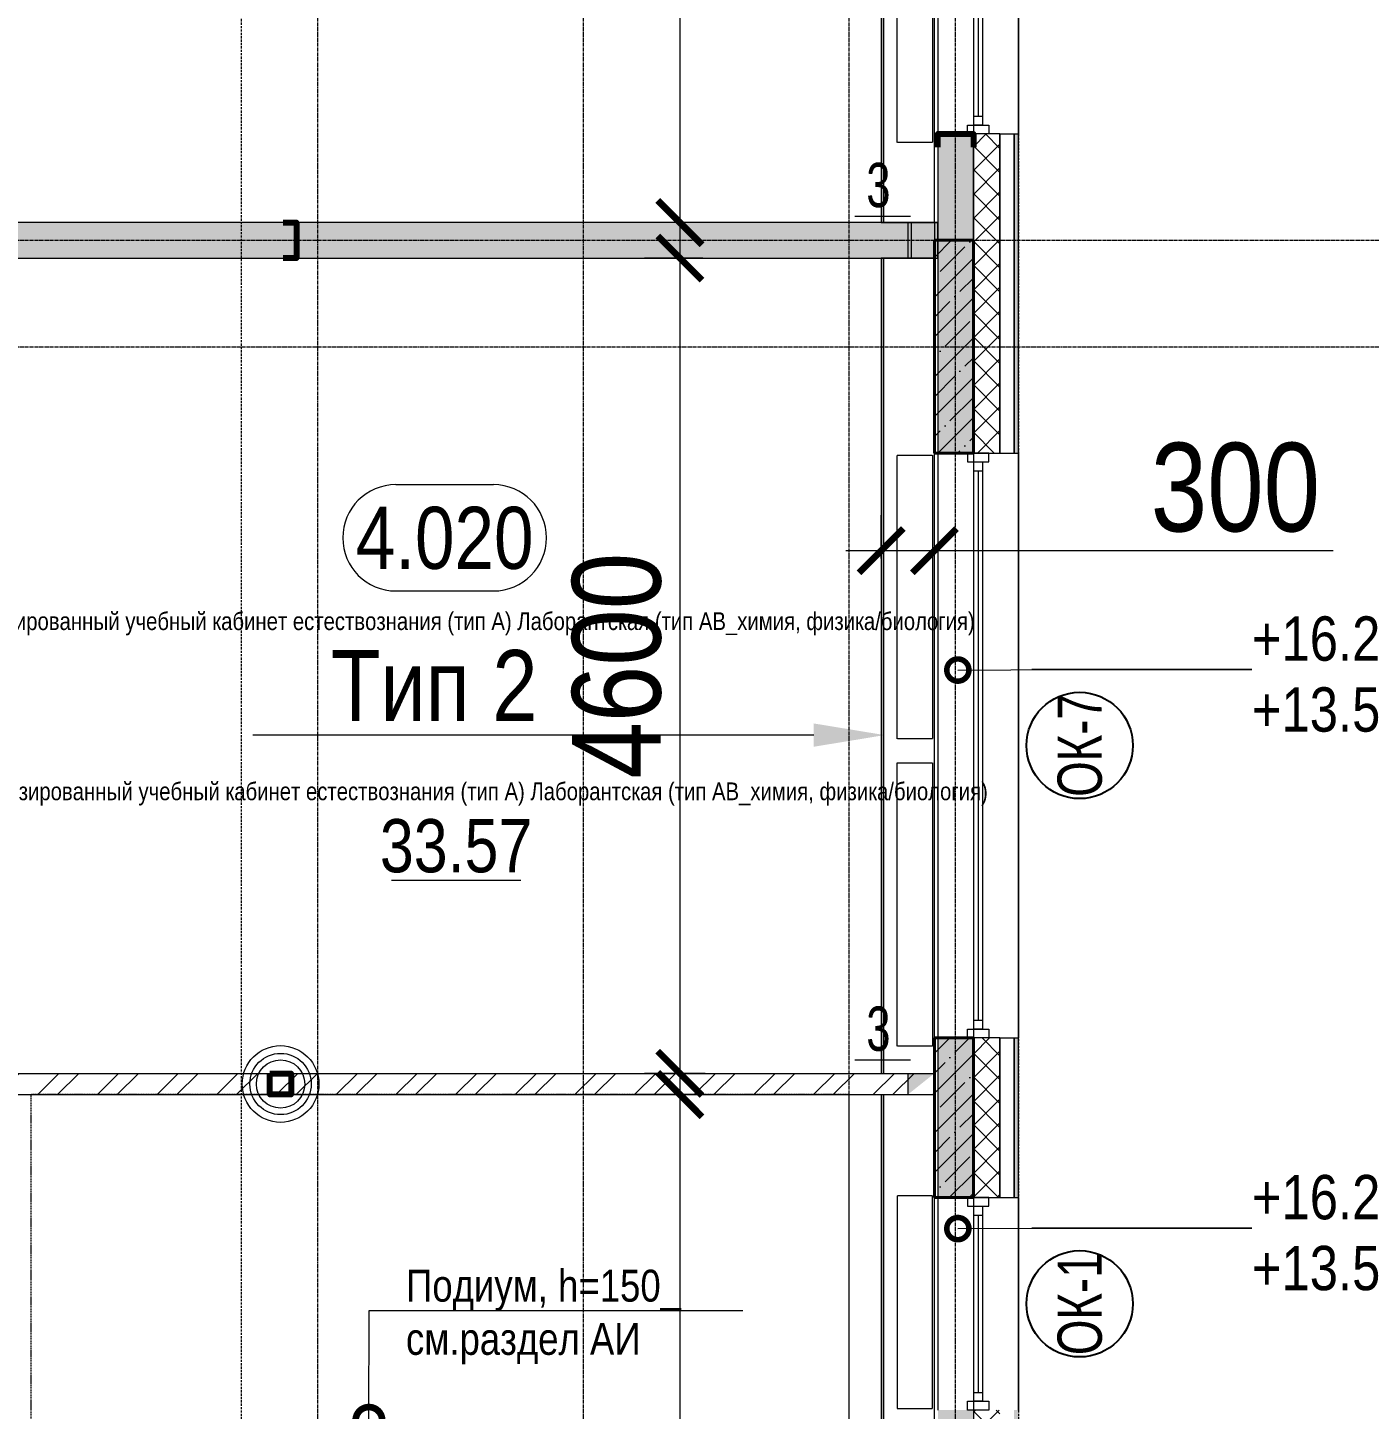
# Model space of a CAD drawing. Header units: millimetres. Extents: x -231292 to 573618, y -153144 to 564035.
# Drawn here: x 110891 to 118464, y 414506 to 422302 of the extents above; entities that cross this region are included whole.
import ezdxf
from ezdxf import colors
from ezdxf.entities.mleader import LeaderData, LeaderLine
from ezdxf.enums import TextEntityAlignment as Align
from ezdxf.math import Vec2, Vec3

# ---------------------------------------------------------------- set-up
doc = ezdxf.new("R2010")
doc.units = ezdxf.units.MM
for name, pattern in [('CENTER2', [28.575, 19.05, -3.175, 3.175, -3.175]), ('DASHED', [19.05, 12.7, -6.35]), ('HIDDEN2', [4.7625, 3.175, -1.5875])]:
    doc.linetypes.add(name, pattern=pattern)
doc.layers.get('0').update_dxf_attribs({"color": 250})
doc.layers.get('Defpoints').update_dxf_attribs({"color": 250})
for name, color, linetype, lineweight in [('A-AREA', 250, 'Continuous', 15), ('A-Wall_Материал_Газоблок_Контур', 250, 'Continuous', 0), ('АР_Area', 250, 'Continuous', 5), ('АР_Колонны', 250, 'Continuous', 35), ('АР_Окна', 250, 'Continuous', 5), ('АР_Окна марка', 250, 'Continuous', 9), ('АР_Отв. марка', 250, 'Continuous', 9), ('АР_Отопительные приборы', 250, 'HIDDEN2', 0), ('АР_площадь пом', 250, 'Continuous', 5), ('АР_Размеры обшивки', 250, 'Continuous', 5), ('АР_Разрезы марка', 250, 'Continuous', 13), ('АР_Стены ЖБ', 250, 'Continuous', 35), ('АР_Стены кирпич', 250, 'Continuous', 20), ('АР_Стены ПЕНОблок', 250, 'Continuous', 20), ('АР_Тонкая', 250, 'Continuous', 5), ('АР_Утеплитель', 250, 'Continuous', 0), ('АР_Штриховка', 250, 'Continuous', 0), ('Зашивка радиаторов тип 1 (фанера и МДФ)', 250, 'Continuous', 0), ('Зашивка радиаторов тип 2 (файерборд 2 слоя_керамогранит)', 250, 'Continuous', 0), ('КМ_Фахверки', 250, 'Continuous', 80), ('Марка окна', 250, 'Continuous', 0), ('ОВ_Отопление', 250, 'Continuous', 0), ('Размеры зашивки ГКЛ', 250, 'Continuous', 0), ('РД_Оси_100', 250, 'Continuous', 0), ('РД_полы_подиумы', 250, 'Continuous', 0)]:
    doc.layers.add(name, color=color, linetype=linetype, lineweight=lineweight)
doc.layers.add('АР_Делит', color=250, linetype='Continuous', lineweight=0, plot=False)
doc.styles.add('Arial0', font='arial.ttf')
doc.styles.add('Arial_09', font='ARIALN.TTF', dxfattribs={"width": 0.9})
doc.styles.add('Isocpeur3', font='isocpeur.ttf')
doc.styles.add('style1', font='ARIALN.TTF')
doc.dimstyles.new('Dim200_ареал', dxfattribs={"dimscale": 100, "dimtxt": 5, "dimasz": 2.5, "dimexe": 2, "dimexo": 2, "dimgap": 1, "dimtad": 1, "dimzin": 12, "dimdsep": 46, "dimtxsty": 'style1', "dimblk": 'ARCHTICK', "dimcen": 3, "dimdle": 2, "dimclrd": 256, "dimclre": 256, "dimaunit": 1, "dimadec": 0, "dimazin": 3, "dimtfac": 1, "dimtmove": 1, "dimatfit": 3, "dimldrblk": 'OPEN30', "dimfxl": 5, "dimfxlon": 1, "dimtolj": 1, "dimtzin": 0, "dimlwd": 9, "dimlwe": 9, "dimarcsym": 0})
pattern_1 = [(45, (50428.77, 366201.75), (-112.2532, 112.2532), []), (45, (50541.02, 366201.75), (-112.2532, 112.2532), [198.4375, -39.6875, 0, -39.6875])]

# ---------------------------------------------------------------- blocks, each defined once
blk = doc.blocks.new('_DotSmall')
at = {"color": 0, "linetype": 'ByBlock', "const_width": 0.5}
blk.add_lwpolyline([(-0.0625, 0, 1), (0.0625, 0, 1)], format="xyb", close=True, dxfattribs=at)
blk = doc.blocks.new('Ф_пеноблок 200')
at = {"layer": 'КМ_Фахверки'}
blk.add_lwpolyline([(0, -75), (0, 0), (200, 0), (200, -75)], dxfattribs=at)
blk = doc.blocks.new('Ф_крпич 120')
at = {"layer": 'АР_Делит', "color": 1}
for radius in [216.3, 173, 136.2]:
    blk.add_circle((60, -60), radius, dxfattribs=at)
at = {"layer": 'КМ_Фахверки'}
blk.add_lwpolyline([(0, 0), (120, 0), (120, -120), (0, -120)], close=True, dxfattribs=at)
at = {"layer": 'КМ_Фахверки', "lineweight": 5}
blk.add_lwpolyline([(6, -6), (114, -6), (114, -114), (6, -114)], close=True, dxfattribs=at)
blk = doc.blocks.new('СОШ_2200_АР_ОСИ_М100_28.05.24')
at = {"layer": 'АР_Делит', "color": 5, "linetype": 'DASHED'}
blk.add_lwpolyline([(114955, 135155), (114955, -355), (93595.036, -355), (93595.036, 13855), (94145, 13855), (94145, 68320), (66055, 68320), (66055, 13857.73), (83455, 13857.73), (83455, -355), (45245, -355), (45245, 13145), (44695, 13145), (44695, 26755), (45245, 26755), (45245, 68320), (20455, 68320), (20455, 26755), (27955, 26755), (27955, 13145), (-355, 13145), (-355, 100855), (37145, 100855), (37145, 129155)], dxfattribs=at)
at = {"layer": 'РД_Оси_100', "linetype": 'CENTER2'}
for p, q in [((63600, -6155), (63600, 139938.679)), ((65100, -6155), (65100, 139938.679)), ((62100, -6155), (62100, 73302.739))]:
    blk.add_line(p, q, dxfattribs=at)
for points in [[(65700, -6155), (65700, 139938.679)], [(43327.994, 54900), (71363.995, 54900)], [(43327.994, 54300), (71363.995, 54300)]]:
    blk.add_lwpolyline(points, dxfattribs=at)
blk = doc.blocks.new('Bottom_L_1600')
at = {"layer": 'АР_Отопительные приборы'}
blk.add_lwpolyline([(800, -100), (-800, -100), (-800, 100), (800, 100)], close=True, dxfattribs=at)
blk = doc.blocks.new('Bottom_R_1200')
at = {"layer": 'АР_Отопительные приборы'}
blk.add_lwpolyline([(-600, -100), (600, -100), (600, 100), (-600, 100)], close=True, dxfattribs=at)
blk = doc.blocks.new('_ArchTick')
at = {"color": 0, "linetype": 'ByBlock', "const_width": 0.15}
blk.add_lwpolyline([(-0.5, -0.5), (0.5, 0.5)], dxfattribs=at)
blk = doc.blocks.new('*D1026')
at = {"layer": 'Defpoints', "color": 0, "transparency": 16777216}
for p in [(114901.8, 416281.8), (114572.8, 402601.8), (114901.8, 402601.8)]:
    blk.add_point(p, dxfattribs=at)
at = {"layer": 'АР_Размеры обшивки', "lineweight": 9, "transparency": 16777216}
for p, q in [((114572.8, 416481.8), (114572.8, 402401.8)), ((114701.8, 416281.8), (114372.8, 416281.8)), ((114701.8, 402601.8), (114372.8, 402601.8))]:
    blk.add_line(p, q, dxfattribs=at)
at = {"layer": 'АР_Размеры обшивки', "lineweight": 9, "transparency": 16777216, "xscale": 250, "yscale": 250, "zscale": 250}
for p, rotation in [((114572.8, 416281.8), 90), ((114572.8, 402601.8), 270)]:
    blk.add_blockref('_ArchTick', p, dxfattribs=dict(at, rotation=rotation))
at = {"layer": 'АР_Размеры обшивки', "color": 0, "transparency": 16777216, "insert": (114217.5, 409441.8), "char_height": 500, "attachment_point": 5, "rotation": 90, "style": 'style1'}
blk.add_mtext('\\A1;13680', dxfattribs=at)
blk = doc.blocks.new('_Open30')
at = {"color": 0, "linetype": 'ByBlock', "lineweight": -2}
for p, q in [((-1, 0.268), (0, 0)), ((0, 0), (-1, -0.268)), ((0, 0), (-1, 0))]:
    blk.add_line(p, q, dxfattribs=at)
blk = doc.blocks.new('*D1027')
at = {"layer": 'Defpoints', "color": 0, "transparency": 16777216}
for p in [(114901.8, 421001.8), (114572.8, 416401.8), (114914.3, 416401.8)]:
    blk.add_point(p, dxfattribs=at)
at = {"layer": 'АР_Размеры обшивки', "lineweight": 9, "transparency": 16777216}
for p, q in [((114572.8, 421201.8), (114572.8, 416201.8)), ((114701.8, 421001.8), (114372.8, 421001.8)), ((114714.3, 416401.8), (114372.8, 416401.8))]:
    blk.add_line(p, q, dxfattribs=at)
at = {"layer": 'АР_Размеры обшивки', "lineweight": 9, "transparency": 16777216, "xscale": 250, "yscale": 250, "zscale": 250}
for p, rotation in [((114572.8, 421001.8), 90), ((114572.8, 416401.8), 270)]:
    blk.add_blockref('_ArchTick', p, dxfattribs=dict(at, rotation=rotation))
at = {"layer": 'АР_Размеры обшивки', "color": 0, "transparency": 16777216, "insert": (114217.5, 418701.8), "char_height": 500, "attachment_point": 5, "rotation": 90, "style": 'style1'}
blk.add_mtext('\\A1;4600', dxfattribs=at)
blk = doc.blocks.new('*D1028')
at = {"layer": 'Defpoints', "color": 0, "transparency": 16777216}
for p in [(114914.3, 434471.8), (114572.8, 421201.8), (114901.8, 421201.8)]:
    blk.add_point(p, dxfattribs=at)
at = {"layer": 'АР_Размеры обшивки', "lineweight": 9, "transparency": 16777216}
for p, q in [((114572.8, 434671.8), (114572.8, 421001.8)), ((114714.3, 434471.8), (114372.8, 434471.8)), ((114701.8, 421201.8), (114372.8, 421201.8))]:
    blk.add_line(p, q, dxfattribs=at)
at = {"layer": 'АР_Размеры обшивки', "lineweight": 9, "transparency": 16777216, "xscale": 250, "yscale": 250, "zscale": 250}
for p, rotation in [((114572.8, 434471.8), 90), ((114572.8, 421201.8), 270)]:
    blk.add_blockref('_ArchTick', p, dxfattribs=dict(at, rotation=rotation))
at = {"layer": 'АР_Размеры обшивки', "color": 0, "transparency": 16777216, "insert": (114217.5, 427836.8), "char_height": 500, "attachment_point": 5, "rotation": 90, "style": 'style1'}
blk.add_mtext('\\A1;13270', dxfattribs=at)
blk = doc.blocks.new('*D992')
at = {"layer": 'Defpoints', "color": 0, "transparency": 16777216}
for p in [(115708.8, 419350.7), (115708.8, 419105.7), (116008.8, 419105.7)]:
    blk.add_point(p, dxfattribs=at)
at = {"layer": 'АР_Размеры обшивки', "lineweight": 9, "transparency": 16777216}
for p, q in [((115708.8, 419305.7), (115708.8, 419550.7)), ((116008.8, 419305.7), (116008.8, 419550.7)), ((116208.8, 419350.7), (115508.8, 419350.7)), ((118259.8, 419350.7), (116008.8, 419350.7))]:
    blk.add_line(p, q, dxfattribs=at)
at = {"layer": 'АР_Размеры обшивки', "lineweight": 9, "transparency": 16777216, "xscale": 250, "yscale": 250, "zscale": 250, "rotation": 180}
blk.add_blockref('_ArchTick', (115708.8, 419350.7), dxfattribs=at)
at = {"layer": 'АР_Размеры обшивки', "lineweight": 9, "transparency": 16777216, "xscale": 250, "yscale": 250, "zscale": 250}
blk.add_blockref('_ArchTick', (116008.8, 419350.7), dxfattribs=at)
at = {"layer": 'АР_Размеры обшивки', "color": 0, "transparency": 16777216, "insert": (117707.8, 419706), "char_height": 500, "attachment_point": 5, "style": 'style1'}
blk.add_mtext('\\A1;300', dxfattribs=at)
blk = doc.blocks.new('MOK-МаркаПом_овал_ареал')
for p, q in [((-2.75, 3), (2.75, 3)), ((-2.75, -3), (2.75, -3))]:
    blk.add_line(p, q)
for centre, radius, start, end in [((-2.75, 0), 3, 90, 270), ((2.75, 0), 3, 270, 90), ((-3.75, 0), 3.5, 0, 0.00095)]:
    blk.add_arc(centre, radius, start, end)
at = {"color": 0, "style": 'style1'}
blk.add_attdef('АР-ПОМЕЩЕНИЕ:НОМЕР', text='', height=3.5, dxfattribs=at).set_placement((0, 0), align=Align.MIDDLE)
at = {"layer": 'Defpoints', "color": 2, "style": 'style1'}
blk.add_attdef('АР-ПОМЕЩЕНИЕ:НАИМЕНОВАНИЕ', text='', height=1, dxfattribs=at).set_placement((-0.094, -4.814), align=Align.MIDDLE)
blk = doc.blocks.new('MOK-МаркаПомещения1')
at = {"layer": 'A-AREA', "color": 0}
blk.add_line((-3.651, -1.944), (3.649, -1.944), dxfattribs=at)
at = {"layer": 'A-AREA', "color": 0, "style": 'style1'}
blk.add_attdef('АР-ПОМЕЩЕНИЕ:ПЛОЩАДЬ', text='', height=3, dxfattribs=at).set_placement((0, 0), align=Align.MIDDLE)
at = {"layer": 'Defpoints', "style": 'style1', "flags": 8}
blk.add_attdef('АР-ПОМЕЩЕНИЕ:НАИМЕНОВАНИЕ', text='', height=1, dxfattribs=at).set_placement((0, 2.956), align=Align.MIDDLE)
blk = doc.blocks.new('MOK-МаркаПроема инж.')
blk.add_line((-1.328, -1.754), (1.802, -1.754))
at = {"color": 0, "style": 'Arial0', "width": 0.7}
blk.add_attdef('АР-ПРОЕМ:Коробка', text='', height=2.5, dxfattribs=at).set_placement((0, 0), align=Align.MIDDLE)
blk = doc.blocks.new('МОК-Наименование')
at = {"layer": 'Defpoints'}
blk.add_circle((0, 0), 3, dxfattribs=at)
at = {"color": 0, "linetype": 'ByBlock', "lineweight": -2, "style": 'Isocpeur3', "width": 0.8, "flags": 4}
blk.add_attdef('АР-ОКНО:НАИМЕНОВАНИЕ', text='', height=2.5, dxfattribs=at).set_placement((0, 0), align=Align.MIDDLE)

msp = doc.modelspace()

# ---------------------------------------------------------------- hatches: boundary and pattern name
at = {"layer": 'АР_Штриховка', "linetype": 'Continuous', "lineweight": 0}
h = msp.add_hatch(dxfattribs=at)
h.set_pattern_fill('AR-CONC', color=256, angle=-315, style=0)
h.set_pattern_definition([(95, (50428.77, 366201.75), (140.09465, 117.55338), [19.05, -209.55]), (40, (50428.77, 366201.75), (-160.01845, 110.17673), [15.24, -167.6406]), (145.45144, (50440.44, 366211.55), (-19.9238, 227.7301), [16.19, -178.09024]), (91.1842, (50392.85, 366237.67), (221.41024, 161.9534), [28.575, -314.325]), (141.63556, (50411.3, 366251.17), (-7.0866, 342.8268), [24.285, -267.1356]), (36.18415, (50392.85, 366237.67), (-7.0866, 342.8268), [22.86, -251.4597]), (66, (50419.79, 366246.65), (179.51998, 34.89515), [19.05, -209.55]), (11, (50419.79, 366246.65), (-86.53993, 173.9412), [15.24, -167.64]), (116.45145, (50434.75, 366249.56), (92.98005, 208.83634), [16.19, -178.08994]), (82.5, (50428.77, 366201.75), (-57.60547, 61.973414), [0, -165.608, 0, -170.18, 0, -168.275]), (52.5, (50428.77, 366201.75), (-23.58973, 118.087), [0, -97.028, 0, -161.798, 0, -64.135]), (12.5, (50388.716, 366161.7), (99.927863, 91.826196), [0, -63.5, 0, -198.12, 0, -262.89]), (2.5, (50370.76, 366143.74), (86.7639, 122.7224), [0, -82.55, 0, -131.572, 0, -186.69])])
h.paths.add_polyline_path([(108858.768, 421201.753), (108858.768, 421001.753), (116028.768, 421001.753), (116028.768, 421201.753)], flags=0)
at = {"layer": 'АР_Штриховка', "linetype": 'Continuous', "lineweight": 5}
h = msp.add_hatch(dxfattribs=at)
h.set_pattern_fill('ANSI35', color=256, scale=25, style=0)
h.set_pattern_definition(pattern_1)
h.paths.add_polyline_path([(116008.768, 419901.753), (116228.768, 419901.753), (116228.768, 421101.753), (116008.768, 421101.753)], flags=0)
at = {"layer": 'АР_Штриховка', "linetype": 'Continuous', "lineweight": 0}
h = msp.add_hatch(dxfattribs=at)
h.set_pattern_fill('ANSI32', color=256, scale=25, angle=-360, style=0)
h.set_pattern_definition([(45, (50428.77, 366201.75), (-168.3798, 168.3798), []), (45, (50541.02, 366201.75), (-168.3798, 168.3798), [])])
h.paths.add_polyline_path([(108438.768, 416401.753), (108438.768, 416281.753), (108738.684, 416281.753), (108778.677, 416311.753), (108738.684, 416401.753)], flags=0)
h.paths.add_polyline_path([(108738.684, 416401.753), (108778.677, 416311.753), (108858.684, 416281.753), (108958.768, 416281.753), (108958.768, 416401.753)], flags=0)
h.paths.add_polyline_path([(110058.768, 416401.753), (110058.768, 416281.753), (116008.768, 416281.753), (116008.768, 416401.753)], flags=0)
h.paths.add_polyline_path([(116008.768, 416401.753), (116008.768, 416281.753)], flags=0)
at = {"layer": 'ОВ_Отопление', "linetype": 'Continuous', "lineweight": 5}
for points in [[(116008.768, 421201.753), (115858.768, 421201.753), (115933.768, 421101.753)], [(115858.768, 421201.753), (115858.768, 421001.753), (115933.768, 421101.753)], [(116028.768, 421201.753), (115878.768, 421201.753), (115953.768, 421101.753)], [(115878.768, 421201.753), (115878.768, 421001.753), (115953.768, 421101.753)], [(116008.768, 416401.753), (115858.768, 416401.753), (115933.768, 416341.753)], [(115858.768, 416401.753), (115858.768, 416281.753), (115933.768, 416341.753)], [(116008.768, 416401.753), (115858.768, 416401.753), (115933.768, 416341.753)], [(115858.768, 416401.753), (115858.768, 416281.753), (115933.768, 416341.753)]]:
    msp.add_hatch(color=256, dxfattribs=at).paths.add_polyline_path(points, flags=0)

# ---------------------------------------------------------------- linework, layer by layer
at = {"layer": 'A-Wall_Материал_Газоблок_Контур', "linetype": 'Continuous', "lineweight": 0}
for p, q in [((116028.768, 425001.752), (116028.768, 421701.752)), ((116483.768, 421701.752), (116483.768, 425001.752))]:
    msp.add_line(p, q, dxfattribs=at)
at = {"layer": 'АР_Колонны', "linetype": 'HIDDEN2', "lineweight": 25}
for p, q in [((116008.768, 421101.753), (116228.768, 421101.753)), ((116008.768, 419901.753), (116008.768, 421101.753)), ((116228.768, 421101.753), (116228.768, 419901.753)), ((116228.768, 419901.753), (116008.768, 419901.753)), ((116008.768, 416601.753), (116228.768, 416601.753)), ((116008.768, 415701.753), (116008.768, 416601.753))]:
    msp.add_line(p, q, dxfattribs=at)
at = {"layer": 'АР_Колонны', "linetype": 'Continuous', "lineweight": 35}
for p, q in [((116228.768, 421101.753), (116008.768, 421101.753)), ((116008.768, 421101.753), (116008.768, 419901.753)), ((116228.768, 419901.753), (116228.768, 421101.753)), ((116008.768, 419901.753), (116228.768, 419901.753)), ((116228.768, 416601.753), (116008.768, 416601.753)), ((116008.768, 416601.753), (116008.768, 415701.753))]:
    msp.add_line(p, q, dxfattribs=at)
at = {"layer": 'АР_Окна', "linetype": 'Continuous', "lineweight": 5}
for p, q in [((116028.768, 425001.752), (116028.768, 421701.752)), ((116483.768, 425001.752), (116483.768, 421701.752)), ((116256.268, 424901.752), (116256.268, 421801.752)), ((116231.268, 421801.752), (116281.268, 421801.752)), ((116231.268, 419801.752), (116281.268, 419801.752)), ((116231.268, 416701.752), (116281.268, 416701.752)), ((116231.268, 414601.752), (116281.268, 414601.752))]:
    msp.add_line(p, q, dxfattribs=at)
for points in [[(116231.268, 424951.752), (116281.268, 424951.752), (116281.268, 421751.752), (116231.268, 421751.752)], [(116316.268, 421751.752), (116316.268, 421701.752), (116196.268, 421701.752), (116196.268, 421751.752)], [(116316.268, 419851.752), (116316.268, 419901.752), (116196.268, 419901.752), (116196.268, 419851.752)], [(116316.268, 416651.752), (116316.268, 416601.752), (116196.268, 416601.752), (116196.268, 416651.752)], [(116316.268, 414551.752), (116316.268, 414501.752), (116196.268, 414501.752), (116196.268, 414551.752)]]:
    msp.add_lwpolyline(points, close=True, dxfattribs=at)
at = {"layer": 'АР_Разрезы марка', "linetype": 'DASHED', "lineweight": 0}
msp.add_lwpolyline([(112099.088, 365567.169), (112099.088, 432660.251), (113493.88, 432660.251), (113493.88, 469802.739), (106086.235, 469802.739), (106086.235, 500019.555)], dxfattribs=at)
at = {"layer": 'АР_Стены ЖБ', "linetype": 'Continuous', "lineweight": 40}
for p, q in [((116228.768, 421101.753), (116008.768, 421101.753)), ((116008.768, 421101.753), (116008.768, 419901.753)), ((116228.768, 419901.753), (116228.768, 421101.753)), ((116008.768, 419901.753), (116228.768, 419901.753)), ((116228.768, 416601.753), (116008.768, 416601.753)), ((116008.768, 416601.753), (116008.768, 415701.753))]:
    msp.add_line(p, q, dxfattribs=at)
at = {"layer": 'АР_Стены кирпич', "linetype": 'Continuous', "lineweight": 20}
for p, q in [((110058.768, 416401.753), (116008.768, 416401.753)), ((116008.768, 416281.753), (116008.768, 416401.753)), ((110058.768, 416281.753), (116008.768, 416281.753))]:
    msp.add_line(p, q, dxfattribs=at)
at = {"layer": 'АР_Стены ПЕНОблок', "linetype": 'Continuous', "lineweight": 20}
for p, q in [((116228.768, 421701.752), (116028.768, 421701.752)), ((116028.768, 421701.752), (116028.768, 419901.752)), ((116228.768, 419901.752), (116228.768, 421701.752)), ((116028.768, 421201.753), (108858.768, 421201.753)), ((116028.768, 421001.753), (116028.768, 421201.753)), ((108858.768, 421001.753), (116028.768, 421001.753)), ((116028.768, 419901.752), (116228.768, 419901.752)), ((116228.768, 416601.752), (116028.768, 416601.752))]:
    msp.add_line(p, q, dxfattribs=at)
at = {"layer": 'АР_Тонкая', "linetype": 'Continuous', "lineweight": 5}
for p, q in [((116378.768, 421701.752), (116483.768, 421701.752)), ((116378.768, 421701.752), (116378.768, 419901.752)), ((116458.768, 419901.752), (116458.768, 421701.752)), ((116458.768, 421701.752), (116458.768, 419901.752)), ((116483.768, 419901.752), (116483.768, 421701.752)), ((116378.768, 419901.752), (116483.768, 419901.752)), ((116378.768, 416601.752), (116483.768, 416601.752))]:
    msp.add_line(p, q, dxfattribs=at)
at = {"layer": 'АР_Утеплитель', "linetype": 'Continuous', "lineweight": 0}
for p, q in [((116378.768, 421701.752), (116228.768, 421701.752)), ((116228.768, 421701.752), (116228.768, 419901.752)), ((116378.768, 419901.752), (116378.768, 421701.752)), ((116228.768, 419901.752), (116378.768, 419901.752)), ((116378.768, 416601.752), (116228.768, 416601.752))]:
    msp.add_line(p, q, dxfattribs=at)
at = {"layer": 'Зашивка радиаторов тип 1 (фанера и МДФ)', "linetype": 'Continuous', "lineweight": 0}
for p, q in [((115708.768, 434476.753), (115708.768, 421201.753)), ((115721.268, 434476.753), (115721.268, 421201.753)), ((115721.268, 421201.753), (115721.268, 434476.753)), ((116008.768, 421201.753), (116008.768, 434476.753)), ((115708.768, 421201.753), (116008.768, 421201.753))]:
    msp.add_line(p, q, dxfattribs=at)
at = {"layer": 'Зашивка радиаторов тип 2 (файерборд 2 слоя_керамогранит)', "linetype": 'Continuous', "lineweight": 0}
for p, q in [((115721.268, 421001.753), (115708.768, 421001.753)), ((115708.768, 421001.753), (115708.768, 416401.753)), ((116008.768, 421001.753), (115721.268, 421001.753)), ((115721.268, 421001.753), (115721.268, 416401.753)), ((115721.268, 416401.753), (115721.268, 421001.753)), ((116008.768, 416401.753), (116008.768, 421001.753)), ((115708.768, 416401.753), (116008.768, 416401.753)), ((115708.768, 416281.753), (115708.767, 402601.753)), ((115708.768, 416281.753), (116008.768, 416281.753)), ((115721.268, 416281.753), (115721.267, 402601.753)), ((115721.267, 402601.753), (115721.268, 416281.753)), ((116008.767, 402601.753), (116008.768, 416281.753))]:
    msp.add_line(p, q, dxfattribs=at)
at = {"layer": 'ОВ_Отопление', "linetype": 'Continuous', "lineweight": 9}
for p, q in [((115858.768, 421201.753), (116008.768, 421201.753)), ((115858.768, 421201.753), (115858.768, 421001.753)), ((115878.768, 421201.753), (116028.768, 421201.753)), ((115878.768, 421201.753), (115878.768, 421001.753)), ((116008.768, 421201.753), (116008.768, 421001.753)), ((116028.768, 421201.753), (116028.768, 421001.753)), ((115858.768, 421001.753), (116008.768, 421001.753)), ((115878.768, 421001.753), (116028.768, 421001.753)), ((115858.768, 416401.753), (116008.768, 416401.753)), ((115858.768, 416401.753), (115858.768, 416281.753)), ((115858.768, 416401.753), (116008.768, 416401.753)), ((115858.768, 416401.753), (115858.768, 416281.753)), ((116008.768, 416401.753), (116008.768, 416281.753)), ((116008.768, 416401.753), (116008.768, 416281.753)), ((115858.768, 416281.753), (116008.768, 416281.753)), ((115858.768, 416281.753), (116008.768, 416281.753))]:
    msp.add_line(p, q, dxfattribs=at)
at = {"layer": 'РД_полы_подиумы', "linetype": 'DASHED', "ltscale": 0.5, "elevation": -200000}
msp.add_lwpolyline([(110908.768, 414431.753), (115528.768, 414431.753), (115528.768, 416281.753), (110908.768, 416281.753)], close=True, dxfattribs=at)

# ---------------------------------------------------------------- block references
at = {"layer": 'АР_Отв. марка', "linetype": 'Continuous', "lineweight": 9, "xscale": 100, "yscale": 100, "zscale": 100}
for p in [(115692.994, 421413.97), (115692.994, 416653.97)]:
    msp.add_blockref('MOK-МаркаПроема инж.', p, dxfattribs=at).add_auto_attribs({'АР-ПРОЕМ:Коробка': '3'})
at = {"layer": 'АР_Отопительные приборы'}
for name, p, rotation in [('Bottom_L_1600', (115898.768, 422454.396), 89.99999999999999), ('Bottom_L_1600', (115898.768, 419089.649), 89.99999999999999), ('Bottom_L_1600', (115898.768, 417354.396), 89.99999999999999), ('Bottom_R_1200', (115898.768, 415110.372), 90)]:
    msp.add_blockref(name, p, dxfattribs=dict(at, rotation=rotation))
at = {"layer": 'АР_площадь пом', "linetype": 'Continuous', "lineweight": 5}
ref = msp.add_blockref('MOK-МаркаПомещения1', (113309.471, 417686.252), dxfattribs=dict(at, xscale=100, yscale=100, zscale=100))
ref.add_attrib('АР-ПОМЕЩЕНИЕ:НАИМЕНОВАНИЕ', 'Специализированный учебный кабинет естествознания (тип А) Лаборантская (тип АВ_химия, физика/биология)', dxfattribs={"layer": 'Defpoints', "height": 100, "style": 'style1'}).set_placement((113309.471, 417981.815), align=Align.MIDDLE)
ref.add_attrib('АР-ПОМЕЩЕНИЕ:ПЛОЩАДЬ', '33.57', dxfattribs={"layer": 'A-AREA', "color": 0, "height": 300, "style": 'style1'}).set_placement((113309.471, 417686.252), align=Align.MIDDLE)
at = {"layer": 'КМ_Фахверки'}
for name, p in [('Ф_пеноблок 200', (116028.768, 421701.753)), ('Ф_пеноблок 200', (116028.768, 421701.752)), ('Ф_крпич 120', (112258.768, 416401.753))]:
    msp.add_blockref(name, p, dxfattribs=at)
at = {"layer": 'КМ_Фахверки', "rotation": 270}
msp.add_blockref('Ф_пеноблок 200', (112408.768, 421201.753), dxfattribs=at)

# ---------------------------------------------------------------- dimensions: what is measured, and where the dimension line sits
at = {"layer": 'АР_Размеры обшивки'}
for base, p1, p2, picture, middle in [((114572.768, 421201.752), (114914.265, 434471.752), (114901.768, 421201.752), '*D1028', (114217.481, 427836.752)), ((114572.766, 416401.752), (114901.766, 421001.752), (114914.268, 416401.752), '*D1027', (114217.48, 418701.752)), ((114572.766, 402601.752), (114901.768, 416281.752), (114901.766, 402601.752), '*D1026', (114217.48, 409441.752))]:
    dim = msp.add_linear_dim(base=base, p1=p1, p2=p2, angle=90, dimstyle='Dim200_ареал', override={"dimdec": 0}, dxfattribs=at)
    dim.commit()
    dim.dimension.update_dxf_attribs({"geometry": picture, "text_midpoint": middle})

# ---------------------------------------------------------------- leaders
at = {"layer": 'Марка окна', "lineweight": 0, "ltscale": 20}
ml = msp.add_multileader_mtext('Standard', dxfattribs=at)
ml.set_content('+16.200\\P+13.500', color=256, style='style1')
ml.set_leader_properties(color=256, linetype='ByLayer', lineweight=-1)
ml.set_arrow_properties(name='DOTSMALL')
ml.build(insert=Vec2(0, 0))
ml.multileader.update_dxf_attribs({"text_left_attachment_type": 6, "text_right_attachment_type": 6, "dogleg_length": 200, "arrow_head_size": 250})
ctx = ml.context
ctx.base_point, ctx.char_height, ctx.arrow_head_size, ctx.landing_gap_size, ctx.plane_origin = Vec3(117801.023, 418679.895), 250, 250, 0, Vec3(118195.999, 417995.368)
ctx.left_attachment, ctx.right_attachment = 6, 6
notes = []
notes.append((ctx, [(1, (1, 1, 0), (116739.418, 418679.895), (1, 0), 1061.605, [(0, [(116141.303, 418677.225)], 0, [])])]))
ctx.mtext.insert, ctx.mtext.line_spacing_factor, ctx.mtext.flow_direction = Vec3(117801.023, 418979.895), 0.96, 5
ctx.mtext.has_bg_fill, ctx.mtext.bg_color, ctx.mtext.bg_scale_factor, ctx.mtext.bg_transparency, ctx.mtext.use_window_bg_color = 1, -1027028792, 1.5, 0, 1
ml = msp.add_multileader_mtext('Standard', dxfattribs=at)
ml.set_content('+16.200\\P+13.500', color=256, style='style1')
ml.set_leader_properties(color=256, linetype='ByLayer', lineweight=-1)
ml.set_arrow_properties(name='DOTSMALL')
ml.build(insert=Vec2(0, 0))
ml.multileader.update_dxf_attribs({"text_left_attachment_type": 6, "text_right_attachment_type": 6, "dogleg_length": 200, "arrow_head_size": 250})
ctx = ml.context
ctx.base_point, ctx.char_height, ctx.arrow_head_size, ctx.landing_gap_size, ctx.plane_origin = Vec3(117801.023, 415528.544), 250, 250, 0, Vec3(118195.999, 414844.017)
ctx.left_attachment, ctx.right_attachment = 6, 6
notes.append((ctx, [(1, (1, 1, 0), (116739.418, 415528.544), (1, 0), 1061.605, [(0, [(116141.303, 415525.874)], 0, [])])]))
ctx.mtext.insert, ctx.mtext.line_spacing_factor, ctx.mtext.flow_direction = Vec3(117801.023, 415828.544), 0.96, 5
ctx.mtext.has_bg_fill, ctx.mtext.bg_color, ctx.mtext.bg_scale_factor, ctx.mtext.bg_transparency, ctx.mtext.use_window_bg_color = 1, -1027028792, 1.5, 0, 1
at = {"layer": 'Размеры зашивки ГКЛ'}
ml = msp.add_multileader_mtext('Standard', dxfattribs=at)
ml.set_content('\\pxsm1;Тип 2 ', color=(0, 0, 138), style='style1')
ml.set_leader_properties(color=256, linetype='ByLayer', lineweight=9)
ml.build(insert=Vec2(0, 0))
ml.multileader.update_dxf_attribs({"has_dogleg": 0, "text_left_attachment_type": 6, "text_right_attachment_type": 6, "text_bottom_attachment_type": 10, "dogleg_length": 25, "arrow_head_size": 400})
ctx = ml.context
ctx.base_point, ctx.char_height, ctx.arrow_head_size, ctx.landing_gap_size, ctx.plane_origin = Vec3(112552.416, 418310.263), 400, 400, 50, Vec3(106299.184, 425280.828)
ctx.left_attachment, ctx.right_attachment, ctx.top_attachment = 6, 6, 10
notes.append((ctx, [(1, (1, 1, 0), (113808.384, 418310.263), (-1, 0), 25, [(1, [(115728.059, 418310.263)], 0, [])])]))
ctx.mtext.insert, ctx.mtext.width, ctx.mtext.defined_height, ctx.mtext.line_spacing_factor, ctx.mtext.flow_direction = Vec3(112602.416, 418790.263), 1668.44707, 600, 0.3, 5
at = {"layer": 'РД_полы_подиумы'}
ml = msp.add_multileader_mtext('Standard', dxfattribs=at)
ml.set_content('\\pxsm1;Подиум, h=150_\\Pсм.раздел АИ', color=256, style='style1')
ml.set_leader_properties(color=256, linetype='ByLayer', lineweight=9)
ml.set_arrow_properties(name='DOTSMALL')
ml.build(insert=Vec2(0, 0))
ml.multileader.update_dxf_attribs({"text_left_attachment_type": 6, "text_right_attachment_type": 6, "text_bottom_attachment_type": 10, "dogleg_length": 25, "arrow_head_size": 300})
ctx = ml.context
ctx.base_point, ctx.char_height, ctx.arrow_head_size, ctx.landing_gap_size, ctx.plane_origin = Vec3(112976.602, 415063.843), 180, 300, 50, Vec3(104364.738, 418092.614)
ctx.left_attachment, ctx.right_attachment, ctx.top_attachment = 6, 6, 10
notes.append((ctx, [(0, (1, 1, 0), (112818.591, 415063.843), (1, 0), 158.01, [(1, [(112817.555, 414443.958)], 0, [])])]))
ctx.mtext.insert, ctx.mtext.width, ctx.mtext.defined_height, ctx.mtext.line_spacing_factor, ctx.mtext.flow_direction = Vec3(113026.602, 415293.816), 2644.91111, 2067.07, 0.3, 5
for ctx, leaders in notes:
    for number, flags, end, landing, length, lines in leaders:
        leader = LeaderData()
        leader.index, (leader.has_last_leader_line, leader.has_dogleg_vector, leader.attachment_direction) = number, flags
        leader.last_leader_point, leader.dogleg_vector, leader.dogleg_length = Vec3(end), Vec3(landing), length
        for number, points, colour, breaks in lines:
            line = LeaderLine()
            line.index, line.vertices, line.color, line.breaks = number, Vec3.list(points), colors.encode_raw_color(colour), breaks
            leader.lines.append(line)
        ctx.leaders.append(leader)

# ---------------------------------------------------------------- next in the draw order: hatches: boundary and pattern name
at = {"layer": 'АР_Штриховка', "linetype": 'Continuous', "lineweight": 0}
h = msp.add_hatch(dxfattribs=at)
h.set_pattern_fill('AR-CONC', color=256, angle=-360, style=0)
h.set_pattern_definition([(50, (50428.77, 366201.75), (182.18467, -15.93909), [19.05, -209.55]), (355, (50428.77, 366201.75), (-35.24342, 191.05685), [15.24, -167.6406]), (100.45144, (50443.95, 366200.42), (146.94125, 175.11775), [16.19, -178.09024]), (46.1842, (50428.77, 366252.55), (271.07904, -42.04233), [28.575, -314.325]), (96.63556, (50451.36, 366249.05), (237.4041, 247.4261), [24.285, -267.1356]), (351.18415, (50428.77, 366252.55), (237.4041, 247.4261), [22.86, -251.4597]), (21, (50454.17, 366239.85), (151.6144, -102.2652), [19.05, -209.55]), (326, (50454.17, 366239.85), (61.80203, 184.18797), [15.24, -167.64]), (71.45144, (50466.8, 366231.33), (213.41642, 81.92277), [16.19, -178.08994]), (37.5, (50428.77, 366201.75), (3.088603, 84.55504), [0, -165.608, 0, -170.18, 0, -168.275]), (7.5, (50428.77, 366201.75), (66.81966, 100.180575), [0, -97.028, 0, -161.798, 0, -64.135]), (327.5, (50372.126, 366201.75), (135.590595, -5.728744), [0, -63.5, 0, -198.12, 0, -262.89]), (317.5, (50346.73, 366201.75), (148.12918, 25.42649), [0, -82.55, 0, -131.572, 0, -186.69])])
h.paths.add_polyline_path([(116228.768, 434776.752), (116028.768, 434776.752), (116028.768, 433701.752), (116228.768, 433701.752)], flags=0)
h.paths.add_polyline_path([(116228.768, 432201.752), (116028.768, 432201.752), (116028.768, 431301.752), (116228.768, 431301.752)], flags=0)
h.paths.add_polyline_path([(116228.768, 428001.752), (116028.768, 428001.752), (116028.768, 427101.752), (116228.768, 427101.752)], flags=0)
h.paths.add_polyline_path([(116228.768, 425901.752), (116028.768, 425901.752), (116028.768, 425001.752), (116228.768, 425001.752)], flags=0)
h.paths.add_polyline_path([(116228.768, 421701.752), (116028.768, 421701.752), (116028.768, 419901.752), (116228.768, 419901.752)], flags=0)
h.paths.add_polyline_path([(116228.768, 416601.752), (116028.768, 416601.752), (116028.768, 415701.752), (116228.768, 415701.752)], flags=0)
h.paths.add_polyline_path([(116228.768, 414501.752), (116028.768, 414501.752), (116028.768, 413601.752), (116228.768, 413601.752)], flags=0)
h.paths.add_polyline_path([(116228.768, 412401.752), (116028.768, 412401.752), (116028.768, 410301.752), (116228.768, 410301.752)], flags=0)
h.paths.add_polyline_path([(116228.768, 409101.752), (116028.768, 409101.752), (116028.768, 408201.753), (116228.768, 408201.753)], flags=0)
h.paths.add_polyline_path([(116228.768, 407001.753), (116028.768, 407001.753), (116028.768, 406101.753), (116228.768, 406101.753)], flags=0)
h.paths.add_polyline_path([(116228.768, 402801.753), (116028.768, 402801.753), (116028.768, 401001.753), (116228.768, 401001.753)], flags=0)
h.paths.add_polyline_path([(116228.768, 399801.753), (116028.768, 399801.753), (116028.768, 398901.753), (116228.768, 398901.753)], flags=0)
h.paths.add_polyline_path([(116228.768, 397701.753), (116028.768, 397701.753), (116028.768, 396801.753), (116228.768, 396801.753)], flags=0)
h.paths.add_polyline_path([(116228.768, 393501.753), (116028.768, 393501.753), (116028.768, 391801.753), (116228.768, 391801.753)], flags=0)
h.paths.add_polyline_path([(116228.768, 389101.753), (116028.768, 389101.753), (116028.768, 387601.753), (116228.768, 387601.753)], flags=0)
h.paths.add_polyline_path([(116228.768, 386401.753), (116028.768, 386401.753), (116028.768, 385501.753), (116228.768, 385501.753)], flags=0)
h = msp.add_hatch(dxfattribs=at)
h.set_pattern_fill('ANSI37', color=256, scale=30, angle=-360, style=0)
h.set_pattern_definition([(45, (50428.77, 366201.75), (-67.35192, 67.35192), []), (135, (50428.77, 366201.75), (-67.35192, -67.35192), [])])
h.paths.add_polyline_path([(116378.768, 434626.752), (116228.768, 434776.752), (116228.768, 433701.752), (116378.768, 433701.752)], flags=0)
h.paths.add_polyline_path([(116378.768, 432201.752), (116228.768, 432201.752), (116228.768, 431301.752), (116378.768, 431301.752)], flags=0)
h.paths.add_polyline_path([(116378.768, 428001.752), (116228.768, 428001.752), (116228.768, 427101.752), (116378.768, 427101.752)], flags=0)
h.paths.add_polyline_path([(116378.768, 425901.752), (116228.768, 425901.752), (116228.768, 425001.752), (116378.768, 425001.752)], flags=0)
h.paths.add_polyline_path([(116378.768, 421701.752), (116228.768, 421701.752), (116228.768, 419901.752), (116378.768, 419901.752)], flags=0)
h.paths.add_polyline_path([(116378.768, 416601.752), (116228.768, 416601.752), (116228.768, 415701.752), (116378.768, 415701.752)], flags=0)
h.paths.add_polyline_path([(116378.768, 414501.752), (116228.768, 414501.752), (116228.768, 413601.752), (116378.768, 413601.752)], flags=0)
h.paths.add_polyline_path([(116378.768, 412401.752), (116228.768, 412401.752), (116228.768, 410301.752), (116378.768, 410301.752)], flags=0)
h.paths.add_polyline_path([(116378.768, 409101.752), (116228.768, 409101.752), (116228.768, 408201.753), (116378.768, 408201.753)], flags=0)
h.paths.add_polyline_path([(116378.768, 407001.753), (116228.768, 407001.753), (116228.768, 406101.753), (116378.768, 406101.753)], flags=0)
h.paths.add_polyline_path([(116378.768, 402801.753), (116228.768, 402801.753), (116228.768, 401001.753), (116378.768, 401001.753)], flags=0)
h.paths.add_polyline_path([(116378.768, 399801.753), (116228.768, 399801.753), (116228.768, 398901.753), (116378.768, 398901.753)], flags=0)
h.paths.add_polyline_path([(116378.768, 397701.753), (116228.768, 397701.753), (116228.768, 396801.753), (116378.768, 396801.753)], flags=0)
h.paths.add_polyline_path([(116378.768, 393501.753), (116228.768, 393501.753), (116228.768, 391801.753), (116378.768, 391801.753)], flags=0)
h.paths.add_polyline_path([(116378.768, 389101.753), (116228.768, 389101.753), (116228.768, 387601.753), (116378.768, 387601.753)], flags=0)
h.paths.add_polyline_path([(116378.768, 386401.753), (116228.768, 386401.753), (116228.768, 385501.753), (116378.768, 385501.753)], flags=0)
h = msp.add_hatch(dxfattribs=at)
h.set_pattern_fill('_U', color=256, angle=-360, style=0, pattern_type=0)
h.set_pattern_definition([(360, (50428.7677, 366201.7525), (-2e-16, 1), [])])
h.paths.add_polyline_path([(116483.768, 434521.752), (116458.768, 434546.752), (116458.768, 433701.752), (116483.768, 433701.752)], flags=0)
h.paths.add_polyline_path([(116483.768, 432201.752), (116458.768, 432201.752), (116458.768, 431301.752), (116483.768, 431301.752)], flags=0)
h.paths.add_polyline_path([(116483.768, 428001.752), (116458.768, 428001.752), (116458.768, 427101.752), (116483.768, 427101.752)], flags=0)
h.paths.add_polyline_path([(116483.768, 425901.752), (116458.768, 425901.752), (116458.768, 425001.752), (116483.768, 425001.752)], flags=0)
h.paths.add_polyline_path([(116483.768, 421701.752), (116458.768, 421701.752), (116458.768, 419901.752), (116483.768, 419901.752)], flags=0)
h.paths.add_polyline_path([(116483.768, 416601.752), (116458.768, 416601.752), (116458.768, 415701.752), (116483.768, 415701.752)], flags=0)
h.paths.add_polyline_path([(116483.768, 414501.752), (116458.768, 414501.752), (116458.768, 413601.752), (116483.768, 413601.752)], flags=0)
h.paths.add_polyline_path([(116483.768, 412401.752), (116458.768, 412401.752), (116458.768, 410301.752), (116483.768, 410301.752)], flags=0)
h.paths.add_polyline_path([(116483.768, 409101.752), (116458.768, 409101.752), (116458.768, 408201.753), (116483.768, 408201.753)], flags=0)
h.paths.add_polyline_path([(116483.768, 407001.753), (116458.768, 407001.753), (116458.768, 406101.753), (116483.768, 406101.753)], flags=0)
h.paths.add_polyline_path([(116483.768, 402801.753), (116458.768, 402801.753), (116458.768, 401001.753), (116483.768, 401001.753)], flags=0)
h.paths.add_polyline_path([(116483.768, 399801.753), (116458.768, 399801.753), (116458.768, 398901.753), (116483.768, 398901.753)], flags=0)
h.paths.add_polyline_path([(116483.768, 397701.753), (116458.768, 397701.753), (116458.768, 396801.753), (116483.768, 396801.753)], flags=0)
h.paths.add_polyline_path([(116483.768, 393501.753), (116458.768, 393501.753), (116458.768, 391801.753), (116483.768, 391801.753)], flags=0)
h.paths.add_polyline_path([(116483.768, 389101.753), (116458.768, 389101.753), (116458.768, 387601.753), (116483.768, 387601.753)], flags=0)
h.paths.add_polyline_path([(116483.768, 386401.753), (116458.768, 386401.753), (116458.768, 385501.753), (116483.768, 385501.753)], flags=0)
at = {"layer": 'АР_Штриховка', "linetype": 'Continuous', "lineweight": 5}
h = msp.add_hatch(dxfattribs=at)
h.set_pattern_fill('ANSI35', color=256, scale=25, style=0)
h.set_pattern_definition(pattern_1)
h.paths.add_polyline_path([(116008.768, 415701.753), (116228.768, 415701.753), (116228.768, 416601.753), (116008.768, 416601.753)], flags=0)

# ---------------------------------------------------------------- next in the draw order: linework, layer by layer
at = {"layer": 'A-Wall_Материал_Газоблок_Контур', "linetype": 'Continuous', "lineweight": 0}
for p, q in [((116028.768, 419901.752), (116028.768, 416601.752)), ((116483.768, 416601.752), (116483.768, 419901.752)), ((116028.768, 415701.752), (116028.768, 414501.752)), ((116483.768, 414501.752), (116483.768, 415701.752))]:
    msp.add_line(p, q, dxfattribs=at)
at = {"layer": 'АР_Колонны', "linetype": 'HIDDEN2', "lineweight": 25}
for p, q in [((116228.768, 416601.753), (116228.768, 415701.753)), ((116228.768, 415701.753), (116008.768, 415701.753))]:
    msp.add_line(p, q, dxfattribs=at)
at = {"layer": 'АР_Колонны', "linetype": 'Continuous', "lineweight": 35}
for p, q in [((116228.768, 415701.753), (116228.768, 416601.753)), ((116008.768, 415701.753), (116228.768, 415701.753))]:
    msp.add_line(p, q, dxfattribs=at)
at = {"layer": 'АР_Окна', "linetype": 'Continuous', "lineweight": 5}
for p, q in [((116028.768, 419901.752), (116028.768, 416601.752)), ((116483.768, 419901.752), (116483.768, 416601.752)), ((116256.268, 419801.752), (116256.268, 416701.752)), ((116028.768, 415701.752), (116028.768, 414501.752)), ((116483.768, 415701.752), (116483.768, 414501.752)), ((116231.268, 415601.752), (116281.268, 415601.752)), ((116256.268, 415601.752), (116256.268, 414601.752))]:
    msp.add_line(p, q, dxfattribs=at)
for points in [[(116231.268, 419851.752), (116281.268, 419851.752), (116281.268, 416651.752), (116231.268, 416651.752)], [(116316.268, 415651.752), (116316.268, 415701.752), (116196.268, 415701.752), (116196.268, 415651.752)], [(116231.268, 415651.752), (116281.268, 415651.752), (116281.268, 414551.752), (116231.268, 414551.752)]]:
    msp.add_lwpolyline(points, close=True, dxfattribs=at)
at = {"layer": 'АР_Стены ЖБ', "linetype": 'Continuous', "lineweight": 40}
for p, q in [((116228.768, 415701.753), (116228.768, 416601.753)), ((116008.768, 415701.753), (116228.768, 415701.753))]:
    msp.add_line(p, q, dxfattribs=at)
at = {"layer": 'АР_Стены ПЕНОблок', "linetype": 'Continuous', "lineweight": 20}
for p, q in [((116028.768, 416601.752), (116028.768, 415701.752)), ((116228.768, 415701.752), (116228.768, 416601.752)), ((116028.768, 415701.752), (116228.768, 415701.752))]:
    msp.add_line(p, q, dxfattribs=at)
at = {"layer": 'АР_Тонкая', "linetype": 'Continuous', "lineweight": 5}
for p, q in [((116378.768, 416601.752), (116378.768, 415701.752)), ((116458.768, 415701.752), (116458.768, 416601.752)), ((116458.768, 416601.752), (116458.768, 415701.752)), ((116483.768, 415701.752), (116483.768, 416601.752)), ((116378.768, 415701.752), (116483.768, 415701.752))]:
    msp.add_line(p, q, dxfattribs=at)
at = {"layer": 'АР_Утеплитель', "linetype": 'Continuous', "lineweight": 0}
for p, q in [((116228.768, 416601.752), (116228.768, 415701.752)), ((116378.768, 415701.752), (116378.768, 416601.752)), ((116228.768, 415701.752), (116378.768, 415701.752))]:
    msp.add_line(p, q, dxfattribs=at)
at = {"layer": 'КМ_Фахверки', "lineweight": 5}
msp.add_lwpolyline([(144828.768, 434776.753), (116228.768, 434776.752), (116228.768, 379801.753), (144828.768, 379801.753), (144828.768, 434776.753)], dxfattribs=at)

# ---------------------------------------------------------------- next in the draw order: block references
at = {"layer": 'АР_Area', "linetype": 'Continuous', "lineweight": 5, "xscale": 100, "yscale": 100, "zscale": 100}
msp.add_blockref('MOK-МаркаПом_овал_ареал', (113244.768, 419423.299), dxfattribs=at).add_auto_attribs({'АР-ПОМЕЩЕНИЕ:НОМЕР': '4.020', 'АР-ПОМЕЩЕНИЕ:НАИМЕНОВАНИЕ': 'Специализированный учебный кабинет естествознания (тип А) Лаборантская (тип АВ_химия, физика/биология)'})
at = {"layer": 'АР_Окна марка', "linetype": 'Continuous', "lineweight": 9}
ref = msp.add_blockref('МОК-Наименование', (116828.768, 418251.753), dxfattribs=dict(at, xscale=100, yscale=100, zscale=100, rotation=90))
ref.add_attrib('АР-ОКНО:НАИМЕНОВАНИЕ', 'ОК-7', dxfattribs={"layer": '0', "color": 0, "linetype": 'ByBlock', "lineweight": -2, "height": 250, "rotation": 90, "style": 'Arial_09', "width": 0.9}).set_placement((116828.768, 418251.753), align=Align.MIDDLE)
ref = msp.add_blockref('МОК-Наименование', (116828.768, 415101.752), dxfattribs=dict(at, xscale=100, yscale=100, zscale=100, rotation=90))
ref.add_attrib('АР-ОКНО:НАИМЕНОВАНИЕ', 'ОК-1', dxfattribs={"layer": '0', "color": 0, "linetype": 'ByBlock', "lineweight": -2, "height": 250, "rotation": 90, "style": 'Arial_09', "width": 0.9}).set_placement((116828.768, 415101.752), align=Align.MIDDLE)
at = {"layer": 'РД_Оси_100'}
msp.add_blockref('СОШ_2200_АР_ОСИ_М100_28.05.24', (50428.768, 366201.753), dxfattribs=at)

# ---------------------------------------------------------------- next in the draw order: dimensions: what is measured, and where the dimension line sits
at = {"layer": 'АР_Размеры обшивки'}
dim = msp.add_linear_dim(base=(115708.766, 419350.718), p1=(116008.766, 419105.718), p2=(115708.766, 419105.718), dimstyle='Dim200_ареал', override={"dimdec": 0}, dxfattribs=at)
dim.commit()
dim.dimension.update_dxf_attribs({"geometry": '*D992', "text_midpoint": (117707.768, 419658.718), "dimtype": 160})

doc.saveas('drawing.dxf')
